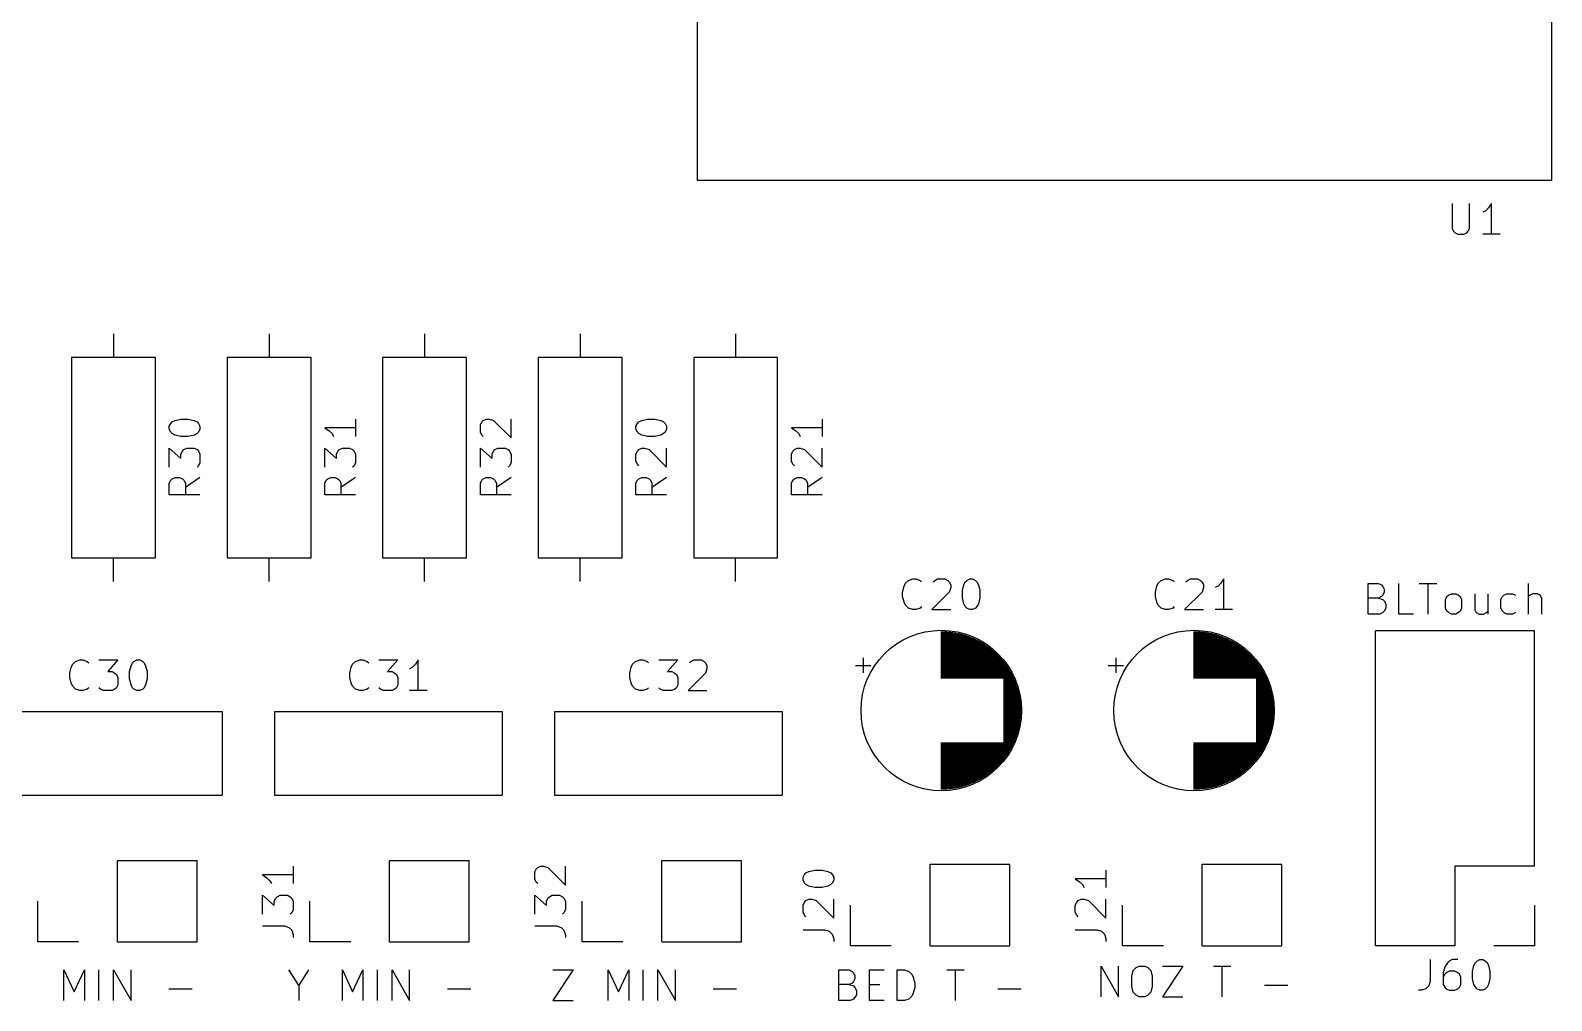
# Model space of a CAD drawing. Extents: x 1 to 112, y 2 to 94.
# Drawn here: x 62.69 to 112.38, y 1.96 to 33.63 of the extents above; entities that cross this region are included whole.
import ezdxf

# ---------------------------------------------------------------- set-up
doc = ezdxf.new("R2010")
doc.units = 0
doc.header["$MEASUREMENT"] = 0
doc.layers.add('BLACK', color=7, linetype='CONTINUOUS')

msp = doc.modelspace()

# ---------------------------------------------------------------- linework, layer by layer
at = {"layer": 'BLACK', "linetype": 'CONTINUOUS'}
for p, q in [((84.475, 28.73), (84.475, 83.13)), ((112.375, 83.13), (112.375, 28.73)), ((112.375, 28.73), (84.475, 28.73)), ((109.127, 27.9818), (109.127, 27.172)), ((109.699, 27.172), (109.699, 27.9818)), ((110.318, 27.8389), (110.223, 27.7436)), ((110.413, 27.9818), (110.318, 27.8389)), ((110.413, 26.9814), (110.413, 27.9818)), ((110.223, 27.7436), (110.128, 27.696)), ((109.127, 27.172), (109.175, 27.0767)), ((109.175, 27.0767), (109.222, 27.0291)), ((109.222, 27.0291), (109.318, 26.9814)), ((109.318, 26.9814), (109.508, 26.9814)), ((109.508, 26.9814), (109.604, 27.0291)), ((109.604, 27.0291), (109.651, 27.0767)), ((109.651, 27.0767), (109.699, 27.172)), ((110.699, 26.9814), (110.128, 26.9814)), ((65.405, 23.725), (65.405, 22.955)), ((70.485, 23.725), (70.485, 22.955)), ((75.565, 23.725), (75.565, 22.955)), ((80.645, 23.725), (80.645, 22.955)), ((85.725, 23.725), (85.725, 22.955)), ((66.775, 22.955), (64.035, 22.955)), ((64.035, 22.955), (64.035, 16.415)), ((66.775, 16.415), (66.775, 22.955)), ((71.855, 22.955), (69.115, 22.955)), ((69.115, 22.955), (69.115, 16.415)), ((71.855, 16.415), (71.855, 22.955)), ((76.935, 22.955), (74.195, 22.955)), ((74.195, 22.955), (74.195, 16.415)), ((76.935, 16.415), (76.935, 22.955)), ((79.275, 22.955), (79.275, 16.415)), ((82.015, 22.955), (79.275, 22.955)), ((82.015, 16.415), (82.015, 22.955)), ((84.355, 22.955), (84.355, 16.415)), ((87.095, 22.955), (84.355, 22.955)), ((87.095, 16.415), (87.095, 22.955)), ((67.3226, 20.8517), (67.4179, 20.8993)), ((67.4179, 20.8993), (67.6083, 20.9469)), ((67.6083, 20.9469), (67.8464, 20.9469)), ((67.8464, 20.9469), (68.0369, 20.8993)), ((68.0369, 20.8993), (68.1321, 20.8517)), ((73.3074, 20.9469), (73.3074, 20.3755)), ((77.435, 20.8517), (77.4826, 20.8993)), ((77.4826, 20.8993), (77.5779, 20.9469)), ((77.5779, 20.9469), (77.6731, 20.9469)), ((77.6731, 20.9469), (77.816, 20.8993)), ((77.816, 20.8993), (78.3874, 20.3279)), ((78.3874, 20.3279), (78.3874, 20.9469)), ((82.5626, 20.8517), (82.6579, 20.8993)), ((82.6579, 20.8993), (82.8483, 20.9469)), ((82.8483, 20.9469), (83.0864, 20.9469)), ((83.0864, 20.9469), (83.2769, 20.8993)), ((83.2769, 20.8993), (83.3721, 20.8517)), ((88.5474, 20.9469), (88.5474, 20.3755)), ((67.2274, 20.7088), (67.275, 20.804)), ((67.2274, 20.6136), (67.2274, 20.7088)), ((67.275, 20.5183), (67.2274, 20.6136)), ((67.275, 20.804), (67.3226, 20.8517)), ((67.3226, 20.4707), (67.275, 20.5183)), ((67.4179, 20.4231), (67.3226, 20.4707)), ((67.6083, 20.3755), (67.4179, 20.4231)), ((67.8464, 20.3755), (67.6083, 20.3755)), ((68.0369, 20.4231), (67.8464, 20.3755)), ((68.1321, 20.4707), (68.0369, 20.4231)), ((68.1321, 20.8517), (68.1798, 20.804)), ((68.1798, 20.5183), (68.1321, 20.4707)), ((68.1798, 20.804), (68.2274, 20.7088)), ((68.2274, 20.6136), (68.1798, 20.5183)), ((68.2274, 20.7088), (68.2274, 20.6136)), ((73.3074, 20.6612), (72.3074, 20.6612)), ((72.3074, 20.6612), (72.4502, 20.566)), ((72.4502, 20.566), (72.5455, 20.4707)), ((72.5455, 20.4707), (72.5931, 20.3755)), ((77.3874, 20.7564), (77.435, 20.8517)), ((77.3874, 20.5183), (77.3874, 20.7564)), ((77.435, 20.4231), (77.3874, 20.5183)), ((77.4826, 20.3755), (77.435, 20.4231)), ((82.4674, 20.7088), (82.515, 20.804)), ((82.4674, 20.6136), (82.4674, 20.7088)), ((82.515, 20.5183), (82.4674, 20.6136)), ((82.515, 20.804), (82.5626, 20.8517)), ((82.5626, 20.4707), (82.515, 20.5183)), ((82.6579, 20.4231), (82.5626, 20.4707)), ((82.8483, 20.3755), (82.6579, 20.4231)), ((83.0864, 20.3755), (82.8483, 20.3755)), ((83.2769, 20.4231), (83.0864, 20.3755)), ((83.3721, 20.4707), (83.2769, 20.4231)), ((83.3721, 20.8517), (83.4198, 20.804)), ((83.4198, 20.5183), (83.3721, 20.4707)), ((83.4198, 20.804), (83.4674, 20.7088)), ((83.4674, 20.6136), (83.4198, 20.5183)), ((83.4674, 20.7088), (83.4674, 20.6136)), ((88.5474, 20.6612), (87.5474, 20.6612)), ((87.5474, 20.6612), (87.6902, 20.566)), ((87.6902, 20.566), (87.7855, 20.4707)), ((87.7855, 20.4707), (87.8331, 20.3755)), ((67.2274, 19.3755), (67.2274, 19.9945)), ((67.2274, 19.9945), (67.6083, 19.6612)), ((67.6083, 19.804), (67.656, 19.8993)), ((67.656, 19.8993), (67.7036, 19.9469)), ((67.7036, 19.9469), (67.7988, 19.9945)), ((67.7988, 19.9945), (68.0369, 19.9945)), ((68.0369, 19.9945), (68.1321, 19.9469)), ((68.1321, 19.9469), (68.1798, 19.8993)), ((68.1798, 19.8993), (68.2274, 19.804)), ((72.3074, 19.3755), (72.3074, 19.9945)), ((72.3074, 19.9945), (72.6883, 19.6612)), ((72.6883, 19.804), (72.736, 19.8993)), ((72.736, 19.8993), (72.7836, 19.9469)), ((72.7836, 19.9469), (72.8788, 19.9945)), ((72.8788, 19.9945), (73.1169, 19.9945)), ((73.1169, 19.9945), (73.2121, 19.9469)), ((73.2121, 19.9469), (73.2598, 19.8993)), ((73.2598, 19.8993), (73.3074, 19.804)), ((77.3874, 19.3755), (77.3874, 19.9945)), ((77.3874, 19.9945), (77.7683, 19.6612)), ((77.7683, 19.804), (77.816, 19.8993)), ((77.816, 19.8993), (77.8636, 19.9469)), ((77.8636, 19.9469), (77.9588, 19.9945)), ((77.9588, 19.9945), (78.1969, 19.9945)), ((78.1969, 19.9945), (78.2921, 19.9469)), ((78.2921, 19.9469), (78.3398, 19.8993)), ((78.3398, 19.8993), (78.3874, 19.804)), ((82.4674, 19.804), (82.515, 19.8993)), ((82.515, 19.8993), (82.5626, 19.9469)), ((82.5626, 19.9469), (82.6579, 19.9945)), ((82.6579, 19.9945), (82.7531, 19.9945)), ((82.7531, 19.9945), (82.896, 19.9469)), ((82.896, 19.9469), (83.4674, 19.3755)), ((83.4674, 19.3755), (83.4674, 19.9945)), ((87.5474, 19.804), (87.595, 19.8993)), ((87.595, 19.8993), (87.6426, 19.9469)), ((87.6426, 19.9469), (87.7379, 19.9945)), ((87.7379, 19.9945), (87.8331, 19.9945)), ((87.8331, 19.9945), (87.976, 19.9469)), ((87.976, 19.9469), (88.5474, 19.3755)), ((88.5474, 19.3755), (88.5474, 19.9945)), ((67.6083, 19.6612), (67.6083, 19.804)), ((68.1798, 19.4231), (68.1321, 19.3755)), ((68.2274, 19.5183), (68.1798, 19.4231)), ((68.2274, 19.804), (68.2274, 19.5183)), ((72.6883, 19.6612), (72.6883, 19.804)), ((73.2598, 19.4231), (73.2121, 19.3755)), ((73.3074, 19.5183), (73.2598, 19.4231)), ((73.3074, 19.804), (73.3074, 19.5183)), ((77.7683, 19.6612), (77.7683, 19.804)), ((78.3398, 19.4231), (78.2921, 19.3755)), ((78.3874, 19.5183), (78.3398, 19.4231)), ((78.3874, 19.804), (78.3874, 19.5183)), ((82.4674, 19.566), (82.4674, 19.804)), ((82.515, 19.4707), (82.4674, 19.566)), ((82.5626, 19.4231), (82.515, 19.4707)), ((87.5474, 19.566), (87.5474, 19.804)), ((87.595, 19.4707), (87.5474, 19.566)), ((87.6426, 19.4231), (87.595, 19.4707)), ((67.2274, 18.8517), (67.275, 18.9469)), ((67.275, 18.9469), (67.3226, 18.9945)), ((67.3226, 18.9945), (67.4179, 19.0421)), ((67.4179, 19.0421), (67.5607, 19.0421)), ((67.5607, 19.0421), (67.656, 18.9945)), ((67.656, 18.9945), (67.7036, 18.9469)), ((67.7036, 18.9469), (67.7512, 18.8517)), ((68.2274, 19.0421), (67.7512, 18.7088)), ((72.3074, 18.8517), (72.355, 18.9469)), ((72.355, 18.9469), (72.4026, 18.9945)), ((72.4026, 18.9945), (72.4979, 19.0421)), ((72.4979, 19.0421), (72.6407, 19.0421)), ((72.6407, 19.0421), (72.736, 18.9945)), ((72.736, 18.9945), (72.7836, 18.9469)), ((72.7836, 18.9469), (72.8312, 18.8517)), ((73.3074, 19.0421), (72.8312, 18.7088)), ((77.3874, 18.8517), (77.435, 18.9469)), ((77.435, 18.9469), (77.4826, 18.9945)), ((77.4826, 18.9945), (77.5779, 19.0421)), ((77.5779, 19.0421), (77.7207, 19.0421)), ((77.7207, 19.0421), (77.816, 18.9945)), ((77.816, 18.9945), (77.8636, 18.9469)), ((77.8636, 18.9469), (77.9112, 18.8517)), ((78.3874, 19.0421), (77.9112, 18.7088)), ((82.4674, 18.8517), (82.515, 18.9469)), ((82.515, 18.9469), (82.5626, 18.9945)), ((82.5626, 18.9945), (82.6579, 19.0421)), ((82.6579, 19.0421), (82.8007, 19.0421)), ((82.8007, 19.0421), (82.896, 18.9945)), ((82.896, 18.9945), (82.9436, 18.9469)), ((82.9436, 18.9469), (82.9912, 18.8517)), ((83.4674, 19.0421), (82.9912, 18.7088)), ((87.5474, 18.8517), (87.595, 18.9469)), ((87.595, 18.9469), (87.6426, 18.9945)), ((87.6426, 18.9945), (87.7379, 19.0421)), ((87.7379, 19.0421), (87.8807, 19.0421)), ((87.8807, 19.0421), (87.976, 18.9945)), ((87.976, 18.9945), (88.0236, 18.9469)), ((88.0236, 18.9469), (88.0712, 18.8517)), ((88.5474, 19.0421), (88.0712, 18.7088)), ((67.2274, 18.4707), (67.2274, 18.8517)), ((68.2274, 18.4707), (67.2274, 18.4707)), ((67.7512, 18.8517), (67.7512, 18.4707)), ((72.3074, 18.4707), (72.3074, 18.8517)), ((73.3074, 18.4707), (72.3074, 18.4707)), ((72.8312, 18.8517), (72.8312, 18.4707)), ((77.3874, 18.4707), (77.3874, 18.8517)), ((78.3874, 18.4707), (77.3874, 18.4707)), ((77.9112, 18.8517), (77.9112, 18.4707)), ((82.4674, 18.4707), (82.4674, 18.8517)), ((83.4674, 18.4707), (82.4674, 18.4707)), ((82.9912, 18.8517), (82.9912, 18.4707)), ((87.5474, 18.4707), (87.5474, 18.8517)), ((88.5474, 18.4707), (87.5474, 18.4707)), ((88.0712, 18.8517), (88.0712, 18.4707)), ((64.035, 16.415), (66.775, 16.415)), ((65.405, 15.645), (65.405, 16.415)), ((69.115, 16.415), (71.855, 16.415)), ((70.485, 15.645), (70.485, 16.415)), ((74.195, 16.415), (76.935, 16.415)), ((75.565, 15.645), (75.565, 16.415)), ((79.275, 16.415), (82.015, 16.415)), ((80.645, 15.645), (80.645, 16.415)), ((84.355, 16.415), (87.095, 16.415)), ((85.725, 15.645), (85.725, 16.415)), ((91.1781, 15.299), (91.2257, 15.4895)), ((91.2257, 15.4895), (91.2733, 15.5848)), ((91.2733, 15.5848), (91.3686, 15.68)), ((91.3686, 15.68), (91.5114, 15.7276)), ((91.5114, 15.7276), (91.6067, 15.7276)), ((91.6067, 15.7276), (91.7495, 15.68)), ((91.7495, 15.68), (91.7971, 15.6324)), ((92.1781, 15.6324), (92.2257, 15.68)), ((92.2257, 15.68), (92.321, 15.7276)), ((92.321, 15.7276), (92.559, 15.7276)), ((92.559, 15.7276), (92.6543, 15.68)), ((92.6543, 15.68), (92.7019, 15.6324)), ((92.7019, 15.6324), (92.7495, 15.5371)), ((92.7495, 15.4419), (92.7019, 15.299)), ((92.7495, 15.5371), (92.7495, 15.4419)), ((93.1305, 15.3467), (93.1781, 15.5371)), ((93.1781, 15.5371), (93.2257, 15.6324)), ((93.2257, 15.6324), (93.2733, 15.68)), ((93.2733, 15.68), (93.3686, 15.7276)), ((93.3686, 15.7276), (93.4638, 15.7276)), ((93.4638, 15.7276), (93.559, 15.68)), ((93.559, 15.68), (93.6067, 15.6324)), ((93.6067, 15.6324), (93.6543, 15.5371)), ((93.6543, 15.5371), (93.7019, 15.3467)), ((99.4331, 15.299), (99.4807, 15.4895)), ((99.4807, 15.4895), (99.5283, 15.5848)), ((99.5283, 15.5848), (99.6236, 15.68)), ((99.6236, 15.68), (99.7664, 15.7276)), ((99.7664, 15.7276), (99.8617, 15.7276)), ((99.8617, 15.7276), (100.005, 15.68)), ((100.005, 15.68), (100.052, 15.6324)), ((100.433, 15.6324), (100.481, 15.68)), ((100.481, 15.68), (100.576, 15.7276)), ((100.576, 15.7276), (100.814, 15.7276)), ((100.814, 15.7276), (100.909, 15.68)), ((100.909, 15.68), (100.957, 15.6324)), ((100.957, 15.6324), (101.005, 15.5371)), ((101.005, 15.4419), (100.957, 15.299)), ((101.005, 15.5371), (101.005, 15.4419)), ((101.481, 15.4895), (101.385, 15.4419)), ((101.576, 15.5848), (101.481, 15.4895)), ((101.671, 15.7276), (101.576, 15.5848)), ((101.671, 14.7276), (101.671, 15.7276)), ((106.387, 14.5776), (106.387, 15.5776)), ((106.387, 15.5776), (106.72, 15.5776)), ((106.72, 15.5776), (106.815, 15.53)), ((106.815, 15.53), (106.863, 15.4824)), ((106.863, 15.4824), (106.91, 15.3871)), ((107.387, 14.5776), (107.387, 15.5776)), ((108.053, 15.5776), (108.625, 15.5776)), ((108.339, 14.5776), (108.339, 15.5776)), ((111.625, 14.5776), (111.625, 15.5776)), ((91.1781, 15.1562), (91.1781, 15.299)), ((91.2257, 14.9657), (91.1781, 15.1562)), ((91.2733, 14.8705), (91.2257, 14.9657)), ((92.7019, 15.299), (92.1305, 14.7276)), ((93.1305, 15.1086), (93.1305, 15.3467)), ((93.1781, 14.9181), (93.1305, 15.1086)), ((93.2257, 14.8229), (93.1781, 14.9181)), ((93.6543, 14.9181), (93.6067, 14.8229)), ((93.7019, 15.1086), (93.6543, 14.9181)), ((93.7019, 15.3467), (93.7019, 15.1086)), ((99.4331, 15.1562), (99.4331, 15.299)), ((99.4807, 14.9657), (99.4331, 15.1562)), ((99.5283, 14.8705), (99.4807, 14.9657)), ((100.957, 15.299), (100.385, 14.7276)), ((106.72, 15.1014), (106.387, 15.1014)), ((106.815, 15.149), (106.72, 15.1014)), ((106.72, 15.1014), (106.863, 15.0538)), ((106.863, 15.1967), (106.815, 15.149)), ((106.91, 15.2919), (106.863, 15.1967)), ((106.863, 15.0538), (106.91, 15.0062)), ((106.91, 15.3871), (106.91, 15.2919)), ((106.91, 15.0062), (106.958, 14.911)), ((106.958, 14.911), (106.958, 14.7681)), ((108.91, 15.0538), (108.958, 15.149)), ((108.91, 14.7681), (108.91, 15.0538)), ((108.958, 15.149), (109.006, 15.1967)), ((109.006, 15.1967), (109.101, 15.2443)), ((109.101, 15.2443), (109.244, 15.2443)), ((109.244, 15.2443), (109.339, 15.1967)), ((109.339, 15.1967), (109.387, 15.149)), ((109.387, 15.149), (109.434, 15.0538)), ((109.434, 15.0538), (109.434, 14.7681)), ((109.863, 15.2443), (109.863, 14.7205)), ((110.291, 15.2443), (110.291, 14.5776)), ((110.72, 15.0538), (110.768, 15.149)), ((110.72, 14.7681), (110.72, 15.0538)), ((110.768, 15.149), (110.815, 15.1967)), ((110.815, 15.1967), (110.91, 15.2443)), ((110.91, 15.2443), (111.101, 15.2443)), ((111.101, 15.2443), (111.196, 15.1967)), ((111.672, 15.1967), (111.625, 15.149)), ((111.768, 15.2443), (111.672, 15.1967)), ((111.91, 15.2443), (111.768, 15.2443)), ((112.006, 15.1967), (111.91, 15.2443)), ((112.053, 15.1014), (112.006, 15.1967)), ((112.053, 14.5776), (112.053, 15.1014)), ((91.3686, 14.7752), (91.2733, 14.8705)), ((91.5114, 14.7276), (91.3686, 14.7752)), ((91.6067, 14.7276), (91.5114, 14.7276)), ((91.7495, 14.7752), (91.6067, 14.7276)), ((91.7971, 14.8229), (91.7495, 14.7752)), ((92.1305, 14.7276), (92.7495, 14.7276)), ((93.2733, 14.7752), (93.2257, 14.8229)), ((93.3686, 14.7276), (93.2733, 14.7752)), ((93.4638, 14.7276), (93.3686, 14.7276)), ((93.559, 14.7752), (93.4638, 14.7276)), ((93.6067, 14.8229), (93.559, 14.7752)), ((99.6236, 14.7752), (99.5283, 14.8705)), ((99.7664, 14.7276), (99.6236, 14.7752)), ((99.8617, 14.7276), (99.7664, 14.7276)), ((100.005, 14.7752), (99.8617, 14.7276)), ((100.052, 14.8229), (100.005, 14.7752)), ((100.385, 14.7276), (101.005, 14.7276)), ((101.957, 14.7276), (101.385, 14.7276)), ((106.768, 14.5776), (106.387, 14.5776)), ((106.863, 14.6252), (106.768, 14.5776)), ((106.91, 14.6729), (106.863, 14.6252)), ((106.958, 14.7681), (106.91, 14.6729)), ((107.863, 14.5776), (107.387, 14.5776)), ((108.958, 14.6729), (108.91, 14.7681)), ((109.006, 14.6252), (108.958, 14.6729)), ((109.101, 14.5776), (109.006, 14.6252)), ((109.244, 14.5776), (109.101, 14.5776)), ((109.339, 14.6252), (109.244, 14.5776)), ((109.387, 14.6729), (109.339, 14.6252)), ((109.434, 14.7681), (109.387, 14.6729)), ((109.863, 14.7205), (109.91, 14.6252)), ((109.91, 14.6252), (110.006, 14.5776)), ((110.006, 14.5776), (110.149, 14.5776)), ((110.149, 14.5776), (110.244, 14.6252)), ((110.244, 14.6252), (110.291, 14.6729)), ((110.768, 14.6729), (110.72, 14.7681)), ((110.815, 14.6252), (110.768, 14.6729)), ((110.91, 14.5776), (110.815, 14.6252)), ((111.101, 14.5776), (110.91, 14.5776)), ((111.196, 14.6252), (111.101, 14.5776)), ((92.44, 14.01), (92.44, 12.47)), ((92.48, 14.01), (92.48, 12.47)), ((92.52, 14.009), (92.52, 12.47)), ((92.56, 14.008), (92.56, 12.47)), ((92.6, 14.006), (92.6, 12.47)), ((92.64, 14.003), (92.64, 12.47)), ((92.68, 13.999), (92.68, 12.47)), ((92.72, 13.995), (92.72, 12.47)), ((92.76, 13.991), (92.76, 12.47)), ((92.8, 13.986), (92.8, 12.47)), ((92.84, 13.98), (92.84, 12.47)), ((92.88, 13.973), (92.88, 12.47)), ((92.92, 13.966), (92.92, 12.47)), ((92.96, 13.958), (92.96, 12.47)), ((93, 13.95), (93, 12.47)), ((93.04, 13.941), (93.04, 12.47)), ((93.08, 13.931), (93.08, 12.47)), ((93.12, 13.921), (93.12, 12.47)), ((100.695, 14.01), (100.695, 12.47)), ((100.735, 14.01), (100.735, 12.47)), ((100.775, 14.009), (100.775, 12.47)), ((100.815, 14.008), (100.815, 12.47)), ((100.855, 14.006), (100.855, 12.47)), ((100.895, 14.003), (100.895, 12.47)), ((100.935, 13.999), (100.935, 12.47)), ((100.975, 13.995), (100.975, 12.47)), ((101.015, 13.991), (101.015, 12.47)), ((101.055, 13.986), (101.055, 12.47)), ((101.095, 13.98), (101.095, 12.47)), ((101.135, 13.973), (101.135, 12.47)), ((101.175, 13.966), (101.175, 12.47)), ((101.215, 13.958), (101.215, 12.47)), ((101.255, 13.95), (101.255, 12.47)), ((101.295, 13.941), (101.295, 12.47)), ((101.335, 13.931), (101.335, 12.47)), ((101.375, 13.921), (101.375, 12.47)), ((111.82, 14.03), (106.62, 14.03)), ((106.62, 3.75), (106.62, 14.03)), ((111.82, 6.35), (111.82, 14.03)), ((93.161, 13.91), (93.161, 12.47)), ((93.201, 13.898), (93.201, 12.47)), ((93.241, 13.885), (93.241, 12.47)), ((93.281, 13.872), (93.281, 12.47)), ((93.321, 13.858), (93.321, 12.47)), ((93.361, 13.844), (93.361, 12.47)), ((93.401, 13.828), (93.401, 12.47)), ((93.441, 13.812), (93.441, 12.47)), ((93.481, 13.795), (93.481, 12.47)), ((93.521, 13.778), (93.521, 12.47)), ((93.561, 13.759), (93.561, 12.47)), ((93.601, 13.74), (93.601, 12.47)), ((93.641, 13.72), (93.641, 12.47)), ((93.681, 13.698), (93.681, 12.47)), ((93.721, 13.677), (93.721, 12.47)), ((93.761, 13.654), (93.761, 12.47)), ((93.801, 13.63), (93.801, 12.47)), ((93.841, 13.605), (93.841, 12.47)), ((93.881, 13.579), (93.881, 12.47)), ((93.921, 13.552), (93.921, 12.47)), ((93.961, 13.525), (93.961, 12.47)), ((94.001, 13.495), (94.001, 12.47)), ((94.041, 13.465), (94.041, 12.47)), ((94.081, 13.434), (94.081, 12.47)), ((101.416, 13.91), (101.416, 12.47)), ((101.456, 13.898), (101.456, 12.47)), ((101.496, 13.885), (101.496, 12.47)), ((101.536, 13.872), (101.536, 12.47)), ((101.576, 13.858), (101.576, 12.47)), ((101.616, 13.844), (101.616, 12.47)), ((101.656, 13.828), (101.656, 12.47)), ((101.696, 13.812), (101.696, 12.47)), ((101.736, 13.795), (101.736, 12.47)), ((101.776, 13.778), (101.776, 12.47)), ((101.816, 13.759), (101.816, 12.47)), ((101.856, 13.74), (101.856, 12.47)), ((101.896, 13.72), (101.896, 12.47)), ((101.936, 13.698), (101.936, 12.47)), ((101.976, 13.677), (101.976, 12.47)), ((102.016, 13.654), (102.016, 12.47)), ((102.056, 13.63), (102.056, 12.47)), ((102.096, 13.605), (102.096, 12.47)), ((102.136, 13.579), (102.136, 12.47)), ((102.176, 13.552), (102.176, 12.47)), ((102.216, 13.525), (102.216, 12.47)), ((102.256, 13.495), (102.256, 12.47)), ((102.296, 13.465), (102.296, 12.47)), ((102.336, 13.434), (102.336, 12.47)), ((64.0237, 12.8425), (64.0713, 12.9378)), ((64.0713, 12.9378), (64.1666, 13.033)), ((64.1666, 13.033), (64.3094, 13.0806)), ((64.3094, 13.0806), (64.4047, 13.0806)), ((64.4047, 13.0806), (64.5475, 13.033)), ((64.5475, 13.033), (64.5951, 12.9854)), ((64.9285, 13.0806), (65.5475, 13.0806)), ((65.5475, 13.0806), (65.2142, 12.6997)), ((65.9761, 12.8901), (66.0237, 12.9854)), ((66.0237, 12.9854), (66.0713, 13.033)), ((66.0713, 13.033), (66.1666, 13.0806)), ((66.1666, 13.0806), (66.2618, 13.0806)), ((66.2618, 13.0806), (66.357, 13.033)), ((66.357, 13.033), (66.4047, 12.9854)), ((66.4047, 12.9854), (66.4523, 12.8901)), ((73.1677, 12.8425), (73.2153, 12.9378)), ((73.2153, 12.9378), (73.3106, 13.033)), ((73.3106, 13.033), (73.4534, 13.0806)), ((73.4534, 13.0806), (73.5487, 13.0806)), ((73.5487, 13.0806), (73.6915, 13.033)), ((73.6915, 13.033), (73.7391, 12.9854)), ((74.0725, 13.0806), (74.6915, 13.0806)), ((74.6915, 13.0806), (74.3582, 12.6997)), ((75.263, 12.9378), (75.1677, 12.8425)), ((75.3582, 13.0806), (75.263, 12.9378)), ((75.3582, 12.0806), (75.3582, 13.0806)), ((82.3117, 12.8425), (82.3593, 12.9378)), ((82.3593, 12.9378), (82.4546, 13.033)), ((82.4546, 13.033), (82.5974, 13.0806)), ((82.5974, 13.0806), (82.6927, 13.0806)), ((82.6927, 13.0806), (82.8355, 13.033)), ((82.8355, 13.033), (82.8831, 12.9854)), ((83.2165, 13.0806), (83.8355, 13.0806)), ((83.8355, 13.0806), (83.5022, 12.6997)), ((84.2165, 12.9854), (84.2641, 13.033)), ((84.2641, 13.033), (84.3593, 13.0806)), ((84.3593, 13.0806), (84.5974, 13.0806)), ((84.5974, 13.0806), (84.6927, 13.033)), ((84.6927, 13.033), (84.7403, 12.9854)), ((84.7403, 12.9854), (84.7879, 12.8901)), ((89.8852, 13.155), (89.8852, 12.655)), ((94.121, 13.401), (94.121, 12.47)), ((94.161, 13.367), (94.161, 12.47)), ((94.201, 13.331), (94.201, 12.47)), ((94.241, 13.294), (94.241, 12.47)), ((94.281, 13.256), (94.281, 12.47)), ((94.321, 13.215), (94.321, 12.47)), ((94.361, 13.173), (94.361, 12.47)), ((94.401, 13.129), (94.401, 12.47)), ((94.441, 13.083), (94.441, 12.47)), ((94.481, 13.035), (94.481, 9.825)), ((94.521, 12.984), (94.521, 9.876)), ((94.561, 12.93), (94.561, 9.93)), ((98.1402, 13.155), (98.1402, 12.655)), ((102.376, 13.401), (102.376, 12.47)), ((102.416, 13.367), (102.416, 12.47)), ((102.456, 13.331), (102.456, 12.47)), ((102.496, 13.294), (102.496, 12.47)), ((102.536, 13.256), (102.536, 12.47)), ((102.576, 13.215), (102.576, 12.47)), ((102.616, 13.173), (102.616, 12.47)), ((102.656, 13.129), (102.656, 12.47)), ((102.696, 13.083), (102.696, 12.47)), ((102.736, 13.035), (102.736, 9.825)), ((102.776, 12.984), (102.776, 9.876)), ((102.816, 12.93), (102.816, 9.93)), ((63.9761, 12.652), (64.0237, 12.8425)), ((63.9761, 12.5092), (63.9761, 12.652)), ((64.0237, 12.3187), (63.9761, 12.5092)), ((65.2142, 12.6997), (65.357, 12.6997)), ((65.357, 12.6997), (65.4523, 12.652)), ((65.4523, 12.652), (65.4999, 12.6044)), ((65.4999, 12.6044), (65.5475, 12.5092)), ((65.5475, 12.5092), (65.5475, 12.2711)), ((65.9285, 12.6997), (65.9761, 12.8901)), ((65.9285, 12.4616), (65.9285, 12.6997)), ((65.9761, 12.2711), (65.9285, 12.4616)), ((66.4523, 12.8901), (66.4999, 12.6997)), ((66.4999, 12.4616), (66.4523, 12.2711)), ((66.4999, 12.6997), (66.4999, 12.4616)), ((73.1201, 12.652), (73.1677, 12.8425)), ((73.1201, 12.5092), (73.1201, 12.652)), ((73.1677, 12.3187), (73.1201, 12.5092)), ((74.3582, 12.6997), (74.501, 12.6997)), ((74.501, 12.6997), (74.5963, 12.652)), ((74.5963, 12.652), (74.6439, 12.6044)), ((74.6439, 12.6044), (74.6915, 12.5092)), ((74.6915, 12.5092), (74.6915, 12.2711)), ((75.1677, 12.8425), (75.0725, 12.7949)), ((82.2641, 12.652), (82.3117, 12.8425)), ((82.2641, 12.5092), (82.2641, 12.652)), ((82.3117, 12.3187), (82.2641, 12.5092)), ((83.5022, 12.6997), (83.645, 12.6997)), ((83.645, 12.6997), (83.7403, 12.652)), ((83.7403, 12.652), (83.7879, 12.6044)), ((83.7879, 12.6044), (83.8355, 12.5092)), ((83.8355, 12.5092), (83.8355, 12.2711)), ((84.7403, 12.652), (84.1689, 12.0806)), ((84.7879, 12.7949), (84.7403, 12.652)), ((84.7879, 12.8901), (84.7879, 12.7949)), ((89.6352, 12.905), (90.1352, 12.905)), ((94.601, 12.873), (94.601, 9.987)), ((94.641, 12.813), (94.641, 10.047)), ((94.681, 12.749), (94.681, 10.111)), ((94.721, 12.681), (94.721, 10.179)), ((94.761, 12.608), (94.761, 10.252)), ((94.801, 12.528), (94.801, 10.332)), ((94.841, 12.441), (94.841, 10.419)), ((97.8902, 12.905), (98.3902, 12.905)), ((102.856, 12.873), (102.856, 9.987)), ((102.896, 12.813), (102.896, 10.047)), ((102.936, 12.749), (102.936, 10.111)), ((102.976, 12.681), (102.976, 10.179)), ((103.016, 12.608), (103.016, 10.252)), ((103.056, 12.528), (103.056, 10.332)), ((103.096, 12.441), (103.096, 10.419)), ((64.0713, 12.2235), (64.0237, 12.3187)), ((64.1666, 12.1282), (64.0713, 12.2235)), ((64.3094, 12.0806), (64.1666, 12.1282)), ((64.4047, 12.0806), (64.3094, 12.0806)), ((64.5475, 12.1282), (64.4047, 12.0806)), ((64.5951, 12.1759), (64.5475, 12.1282)), ((64.9761, 12.1282), (64.9285, 12.1759)), ((65.0713, 12.0806), (64.9761, 12.1282)), ((65.357, 12.0806), (65.0713, 12.0806)), ((65.4523, 12.1282), (65.357, 12.0806)), ((65.4999, 12.1759), (65.4523, 12.1282)), ((65.5475, 12.2711), (65.4999, 12.1759)), ((66.0237, 12.1759), (65.9761, 12.2711)), ((66.0713, 12.1282), (66.0237, 12.1759)), ((66.1666, 12.0806), (66.0713, 12.1282)), ((66.2618, 12.0806), (66.1666, 12.0806)), ((66.357, 12.1282), (66.2618, 12.0806)), ((66.4047, 12.1759), (66.357, 12.1282)), ((66.4523, 12.2711), (66.4047, 12.1759)), ((73.2153, 12.2235), (73.1677, 12.3187)), ((73.3106, 12.1282), (73.2153, 12.2235)), ((73.4534, 12.0806), (73.3106, 12.1282)), ((73.5487, 12.0806), (73.4534, 12.0806)), ((73.6915, 12.1282), (73.5487, 12.0806)), ((73.7391, 12.1759), (73.6915, 12.1282)), ((74.1201, 12.1282), (74.0725, 12.1759)), ((74.2153, 12.0806), (74.1201, 12.1282)), ((74.501, 12.0806), (74.2153, 12.0806)), ((74.5963, 12.1282), (74.501, 12.0806)), ((74.6439, 12.1759), (74.5963, 12.1282)), ((74.6915, 12.2711), (74.6439, 12.1759)), ((75.6439, 12.0806), (75.0725, 12.0806)), ((82.3593, 12.2235), (82.3117, 12.3187)), ((82.4546, 12.1282), (82.3593, 12.2235)), ((82.5974, 12.0806), (82.4546, 12.1282)), ((82.6927, 12.0806), (82.5974, 12.0806)), ((82.8355, 12.1282), (82.6927, 12.0806)), ((82.8831, 12.1759), (82.8355, 12.1282)), ((83.2641, 12.1282), (83.2165, 12.1759)), ((83.3593, 12.0806), (83.2641, 12.1282)), ((83.645, 12.0806), (83.3593, 12.0806)), ((83.7403, 12.1282), (83.645, 12.0806)), ((83.7879, 12.1759), (83.7403, 12.1282)), ((83.8355, 12.2711), (83.7879, 12.1759)), ((84.1689, 12.0806), (84.7879, 12.0806)), ((94.881, 12.345), (94.881, 10.515)), ((94.921, 12.235), (94.921, 10.625)), ((94.961, 12.107), (94.961, 10.753)), ((95.001, 11.948), (95.001, 10.912)), ((103.136, 12.345), (103.136, 10.515)), ((103.176, 12.235), (103.176, 10.625)), ((103.216, 12.107), (103.216, 10.753)), ((103.256, 11.948), (103.256, 10.912)), ((95.041, 11.714), (95.041, 11.146)), ((103.296, 11.714), (103.296, 11.146)), ((61.518, 11.403), (68.958, 11.403)), ((68.958, 11.403), (68.958, 8.663)), ((70.662, 11.403), (70.662, 8.663)), ((70.662, 11.403), (78.102, 11.403)), ((78.102, 11.403), (78.102, 8.663)), ((79.806, 11.403), (87.246, 11.403)), ((79.806, 11.403), (79.806, 8.663)), ((87.246, 11.403), (87.246, 8.663)), ((92.44, 10.39), (92.44, 8.85)), ((92.48, 10.39), (92.48, 8.85)), ((92.52, 10.39), (92.52, 8.851)), ((92.56, 10.39), (92.56, 8.852)), ((92.6, 10.39), (92.6, 8.854)), ((92.64, 10.39), (92.64, 8.857)), ((92.68, 10.39), (92.68, 8.861)), ((92.72, 10.39), (92.72, 8.865)), ((92.76, 10.39), (92.76, 8.869)), ((92.8, 10.39), (92.8, 8.874)), ((92.84, 10.39), (92.84, 8.88)), ((92.88, 10.39), (92.88, 8.887)), ((92.92, 10.39), (92.92, 8.894)), ((92.96, 10.39), (92.96, 8.902)), ((93, 10.39), (93, 8.91)), ((93.04, 10.39), (93.04, 8.919)), ((93.08, 10.39), (93.08, 8.929)), ((93.12, 10.39), (93.12, 8.939)), ((93.161, 10.39), (93.161, 8.95)), ((93.201, 10.39), (93.201, 8.962)), ((93.241, 10.39), (93.241, 8.975)), ((93.281, 10.39), (93.281, 8.988)), ((93.321, 10.39), (93.321, 9.002)), ((93.361, 10.39), (93.361, 9.016)), ((93.401, 10.39), (93.401, 9.032)), ((93.441, 10.39), (93.441, 9.048)), ((93.481, 10.39), (93.481, 9.065)), ((93.521, 10.39), (93.521, 9.082)), ((93.561, 10.39), (93.561, 9.101)), ((93.601, 10.39), (93.601, 9.12)), ((93.641, 10.39), (93.641, 9.14)), ((93.681, 10.39), (93.681, 9.162)), ((93.721, 10.39), (93.721, 9.183)), ((93.761, 10.39), (93.761, 9.206)), ((93.801, 10.39), (93.801, 9.23)), ((93.841, 10.39), (93.841, 9.255)), ((93.881, 10.39), (93.881, 9.281)), ((93.921, 10.39), (93.921, 9.308)), ((93.961, 10.39), (93.961, 9.335)), ((94.001, 10.39), (94.001, 9.365)), ((94.041, 10.39), (94.041, 9.395)), ((94.081, 10.39), (94.081, 9.426)), ((94.121, 10.39), (94.121, 9.459)), ((94.161, 10.39), (94.161, 9.493)), ((94.201, 10.39), (94.201, 9.529)), ((94.241, 10.39), (94.241, 9.566)), ((94.281, 10.39), (94.281, 9.604)), ((94.321, 10.39), (94.321, 9.645)), ((94.361, 10.39), (94.361, 9.687)), ((94.401, 10.39), (94.401, 9.731)), ((94.441, 10.39), (94.441, 9.777)), ((100.695, 10.39), (100.695, 8.85)), ((100.735, 10.39), (100.735, 8.85)), ((100.775, 10.39), (100.775, 8.851)), ((100.815, 10.39), (100.815, 8.852)), ((100.855, 10.39), (100.855, 8.854)), ((100.895, 10.39), (100.895, 8.857)), ((100.935, 10.39), (100.935, 8.861)), ((100.975, 10.39), (100.975, 8.865)), ((101.015, 10.39), (101.015, 8.869)), ((101.055, 10.39), (101.055, 8.874)), ((101.095, 10.39), (101.095, 8.88)), ((101.135, 10.39), (101.135, 8.887)), ((101.175, 10.39), (101.175, 8.894)), ((101.215, 10.39), (101.215, 8.902)), ((101.255, 10.39), (101.255, 8.91)), ((101.295, 10.39), (101.295, 8.919)), ((101.335, 10.39), (101.335, 8.929)), ((101.375, 10.39), (101.375, 8.939)), ((101.416, 10.39), (101.416, 8.95)), ((101.456, 10.39), (101.456, 8.962)), ((101.496, 10.39), (101.496, 8.975)), ((101.536, 10.39), (101.536, 8.988)), ((101.576, 10.39), (101.576, 9.002)), ((101.616, 10.39), (101.616, 9.016)), ((101.656, 10.39), (101.656, 9.032)), ((101.696, 10.39), (101.696, 9.048)), ((101.736, 10.39), (101.736, 9.065)), ((101.776, 10.39), (101.776, 9.082)), ((101.816, 10.39), (101.816, 9.101)), ((101.856, 10.39), (101.856, 9.12)), ((101.896, 10.39), (101.896, 9.14)), ((101.936, 10.39), (101.936, 9.162)), ((101.976, 10.39), (101.976, 9.183)), ((102.016, 10.39), (102.016, 9.206)), ((102.056, 10.39), (102.056, 9.23)), ((102.096, 10.39), (102.096, 9.255)), ((102.136, 10.39), (102.136, 9.281)), ((102.176, 10.39), (102.176, 9.308)), ((102.216, 10.39), (102.216, 9.335)), ((102.256, 10.39), (102.256, 9.365)), ((102.296, 10.39), (102.296, 9.395)), ((102.336, 10.39), (102.336, 9.426)), ((102.376, 10.39), (102.376, 9.459)), ((102.416, 10.39), (102.416, 9.493)), ((102.456, 10.39), (102.456, 9.529)), ((102.496, 10.39), (102.496, 9.566)), ((102.536, 10.39), (102.536, 9.604)), ((102.576, 10.39), (102.576, 9.645)), ((102.616, 10.39), (102.616, 9.687)), ((102.656, 10.39), (102.656, 9.731)), ((102.696, 10.39), (102.696, 9.777)), ((61.518, 8.663), (68.958, 8.663)), ((70.662, 8.663), (78.102, 8.663)), ((79.806, 8.663), (87.246, 8.663)), ((65.532, 3.877), (65.532, 6.537)), ((65.532, 6.537), (68.132, 6.537)), ((68.132, 3.877), (68.132, 6.537)), ((74.422, 6.537), (77.022, 6.537)), ((74.422, 3.877), (74.422, 6.537)), ((77.022, 3.877), (77.022, 6.537)), ((83.312, 6.537), (85.912, 6.537)), ((83.312, 3.877), (83.312, 6.537)), ((85.912, 3.877), (85.912, 6.537)), ((71.2744, 6.06414), (70.2744, 6.06414)), ((70.2744, 6.06414), (70.4172, 5.9689)), ((70.4172, 5.9689), (70.5125, 5.87367)), ((71.2744, 6.34986), (71.2744, 5.77843)), ((79.1644, 6.15938), (79.212, 6.25462)), ((79.1644, 5.92129), (79.1644, 6.15938)), ((79.212, 6.25462), (79.2596, 6.30224)), ((79.2596, 6.30224), (79.3549, 6.34986)), ((79.3549, 6.34986), (79.4501, 6.34986)), ((79.4501, 6.34986), (79.593, 6.30224)), ((79.593, 6.30224), (80.1644, 5.73081)), ((80.1644, 5.73081), (80.1644, 6.34986)), ((87.9274, 5.98476), (87.975, 6.08)), ((87.9274, 5.88952), (87.9274, 5.98476)), ((87.975, 6.08), (88.0226, 6.12762)), ((88.0226, 6.12762), (88.1179, 6.17524)), ((88.1179, 6.17524), (88.3083, 6.22286)), ((88.3083, 6.22286), (88.5464, 6.22286)), ((88.5464, 6.22286), (88.7369, 6.17524)), ((88.7369, 6.17524), (88.8321, 6.12762)), ((88.8321, 6.12762), (88.8798, 6.08)), ((88.8798, 6.08), (88.9274, 5.98476)), ((88.9274, 5.98476), (88.9274, 5.88952)), ((92.075, 6.41), (94.675, 6.41)), ((92.075, 3.75), (92.075, 6.41)), ((94.675, 3.75), (94.675, 6.41)), ((97.8174, 6.22286), (97.8174, 5.65143)), ((100.965, 3.75), (100.965, 6.41)), ((100.965, 6.41), (103.565, 6.41)), ((103.565, 3.75), (103.565, 6.41)), ((111.82, 6.35), (109.22, 6.35)), ((109.22, 6.35), (109.22, 3.75)), ((70.5125, 5.87367), (70.5601, 5.77843)), ((79.212, 5.82605), (79.1644, 5.92129)), ((79.2596, 5.77843), (79.212, 5.82605)), ((87.975, 5.79429), (87.9274, 5.88952)), ((88.0226, 5.74667), (87.975, 5.79429)), ((88.1179, 5.69905), (88.0226, 5.74667)), ((88.3083, 5.65143), (88.1179, 5.69905)), ((88.5464, 5.65143), (88.3083, 5.65143)), ((88.7369, 5.69905), (88.5464, 5.65143)), ((88.8321, 5.74667), (88.7369, 5.69905)), ((88.8798, 5.79429), (88.8321, 5.74667)), ((88.9274, 5.88952), (88.8798, 5.79429)), ((97.8174, 5.93714), (96.8174, 5.93714)), ((96.8174, 5.93714), (96.9602, 5.8419)), ((96.9602, 5.8419), (97.0555, 5.74667)), ((97.0555, 5.74667), (97.1031, 5.65143)), ((62.932, 3.877), (62.932, 5.207)), ((70.2744, 4.77843), (70.2744, 5.39748)), ((70.2744, 5.39748), (70.6553, 5.06414)), ((70.6553, 5.207), (70.703, 5.30224)), ((70.6553, 5.06414), (70.6553, 5.207)), ((70.703, 5.30224), (70.7506, 5.34986)), ((70.7506, 5.34986), (70.8458, 5.39748)), ((70.8458, 5.39748), (71.0839, 5.39748)), ((71.0839, 5.39748), (71.1791, 5.34986)), ((71.1791, 5.34986), (71.2268, 5.30224)), ((71.2268, 5.30224), (71.2744, 5.207)), ((71.2744, 5.207), (71.2744, 4.92129)), ((71.822, 3.877), (71.822, 5.207)), ((79.1644, 4.77843), (79.1644, 5.39748)), ((79.1644, 5.39748), (79.5453, 5.06414)), ((79.5453, 5.207), (79.593, 5.30224)), ((79.5453, 5.06414), (79.5453, 5.207)), ((79.593, 5.30224), (79.6406, 5.34986)), ((79.6406, 5.34986), (79.7358, 5.39748)), ((79.7358, 5.39748), (79.9739, 5.39748)), ((79.9739, 5.39748), (80.0691, 5.34986)), ((80.0691, 5.34986), (80.1168, 5.30224)), ((80.1168, 5.30224), (80.1644, 5.207)), ((80.1644, 5.207), (80.1644, 4.92129)), ((80.712, 3.877), (80.712, 5.207)), ((87.9274, 5.08), (87.975, 5.17524)), ((87.9274, 4.8419), (87.9274, 5.08)), ((87.975, 5.17524), (88.0226, 5.22286)), ((88.0226, 5.22286), (88.1179, 5.27048)), ((88.1179, 5.27048), (88.2131, 5.27048)), ((88.2131, 5.27048), (88.356, 5.22286)), ((88.356, 5.22286), (88.9274, 4.65143)), ((88.9274, 4.65143), (88.9274, 5.27048)), ((89.475, 3.75), (89.475, 5.08)), ((96.8174, 5.08), (96.865, 5.17524)), ((96.8174, 4.8419), (96.8174, 5.08)), ((96.865, 5.17524), (96.9126, 5.22286)), ((96.9126, 5.22286), (97.0079, 5.27048)), ((97.0079, 5.27048), (97.1031, 5.27048)), ((97.1031, 5.27048), (97.246, 5.22286)), ((97.246, 5.22286), (97.8174, 4.65143)), ((97.8174, 4.65143), (97.8174, 5.27048)), ((98.365, 3.75), (98.365, 5.08)), ((111.82, 5.08), (111.82, 3.75)), ((71.2268, 4.82605), (71.1791, 4.77843)), ((71.2744, 4.92129), (71.2268, 4.82605)), ((80.1168, 4.82605), (80.0691, 4.77843)), ((80.1644, 4.92129), (80.1168, 4.82605)), ((87.975, 4.74667), (87.9274, 4.8419)), ((88.0226, 4.69905), (87.975, 4.74667)), ((96.865, 4.74667), (96.8174, 4.8419)), ((96.9126, 4.69905), (96.865, 4.74667)), ((70.2744, 4.39748), (70.9887, 4.39748)), ((70.9887, 4.39748), (71.1315, 4.34986)), ((71.1315, 4.34986), (71.2268, 4.25462)), ((71.2268, 4.25462), (71.2744, 4.11176)), ((71.2744, 4.11176), (71.2744, 4.01652)), ((79.1644, 4.39748), (79.8787, 4.39748)), ((79.8787, 4.39748), (80.0215, 4.34986)), ((80.0215, 4.34986), (80.1168, 4.25462)), ((80.1168, 4.25462), (80.1644, 4.11176)), ((80.1644, 4.11176), (80.1644, 4.01652)), ((87.9274, 4.27048), (88.6417, 4.27048)), ((88.6417, 4.27048), (88.7845, 4.22286)), ((88.7845, 4.22286), (88.8798, 4.12762)), ((88.8798, 4.12762), (88.9274, 3.98476)), ((88.9274, 3.98476), (88.9274, 3.88952)), ((96.8174, 4.27048), (97.5317, 4.27048)), ((97.5317, 4.27048), (97.6745, 4.22286)), ((97.6745, 4.22286), (97.7698, 4.12762)), ((97.7698, 4.12762), (97.8174, 3.98476)), ((97.8174, 3.98476), (97.8174, 3.88952)), ((64.262, 3.877), (62.932, 3.877)), ((65.532, 3.877), (68.132, 3.877)), ((73.152, 3.877), (71.822, 3.877)), ((74.422, 3.877), (77.022, 3.877)), ((82.042, 3.877), (80.712, 3.877)), ((83.312, 3.877), (85.912, 3.877)), ((90.805, 3.75), (89.475, 3.75)), ((92.075, 3.75), (94.675, 3.75)), ((99.695, 3.75), (98.365, 3.75)), ((100.965, 3.75), (103.565, 3.75)), ((109.22, 3.75), (106.62, 3.75)), ((111.82, 3.75), (110.49, 3.75)), ((97.6634, 2.08762), (97.6634, 3.08762)), ((97.6634, 3.08762), (98.2348, 2.08762)), ((98.2348, 2.08762), (98.2348, 3.08762)), ((98.711, 2.94476), (98.8062, 3.04)), ((98.8062, 3.04), (98.9015, 3.08762)), ((98.9015, 3.08762), (99.092, 3.08762)), ((99.092, 3.08762), (99.1872, 3.04)), ((99.1872, 3.04), (99.2824, 2.94476)), ((99.6634, 3.08762), (100.33, 3.08762)), ((100.33, 3.08762), (99.6634, 2.08762)), ((101.33, 3.08762), (101.901, 3.08762)), ((101.616, 2.08762), (101.616, 3.08762)), ((108.41, 3.29762), (108.41, 2.58333)), ((108.887, 3.05952), (108.839, 2.86905)), ((108.982, 3.20238), (108.887, 3.05952)), ((109.03, 3.25), (108.982, 3.20238)), ((109.125, 3.29762), (109.03, 3.25)), ((109.315, 3.29762), (109.125, 3.29762)), ((109.791, 2.91667), (109.839, 3.10714)), ((109.839, 3.10714), (109.887, 3.20238)), ((109.887, 3.20238), (109.934, 3.25)), ((109.934, 3.25), (110.03, 3.29762)), ((110.03, 3.29762), (110.125, 3.29762)), ((110.125, 3.29762), (110.22, 3.25)), ((110.22, 3.25), (110.268, 3.20238)), ((110.268, 3.20238), (110.315, 3.10714)), ((110.315, 3.10714), (110.363, 2.91667)), ((63.7859, 1.96062), (63.7859, 2.96062)), ((63.7859, 2.96062), (64.1192, 2.24633)), ((64.1192, 2.24633), (64.4526, 2.96062)), ((64.4526, 2.96062), (64.4526, 1.96062)), ((64.9288, 1.96062), (64.9288, 2.96062)), ((65.405, 1.96062), (65.405, 2.96062)), ((65.405, 2.96062), (65.9764, 1.96062)), ((65.9764, 1.96062), (65.9764, 2.96062)), ((71.1204, 2.96062), (71.4537, 2.43681)), ((71.4537, 2.43681), (71.787, 2.96062)), ((72.8823, 1.96062), (72.8823, 2.96062)), ((72.8823, 2.96062), (73.2156, 2.24633)), ((73.2156, 2.24633), (73.549, 2.96062)), ((73.549, 2.96062), (73.549, 1.96062)), ((74.0251, 1.96062), (74.0251, 2.96062)), ((74.5013, 1.96062), (74.5013, 2.96062)), ((74.5013, 2.96062), (75.0728, 1.96062)), ((75.0728, 1.96062), (75.0728, 2.96062)), ((79.7564, 2.96062), (80.423, 2.96062)), ((80.423, 2.96062), (79.7564, 1.96062)), ((81.5659, 1.96062), (81.5659, 2.96062)), ((81.5659, 2.96062), (81.8992, 2.24633)), ((81.8992, 2.24633), (82.2326, 2.96062)), ((82.2326, 2.96062), (82.2326, 1.96062)), ((82.7088, 1.96062), (82.7088, 2.96062)), ((83.185, 1.96062), (83.185, 2.96062)), ((83.185, 2.96062), (83.7564, 1.96062)), ((83.7564, 1.96062), (83.7564, 2.96062)), ((89.0988, 1.96062), (89.0988, 2.96062)), ((89.0988, 2.96062), (89.4321, 2.96062)), ((89.4321, 2.48443), (89.0988, 2.48443)), ((89.4321, 2.96062), (89.5274, 2.913)), ((89.5274, 2.53205), (89.4321, 2.48443)), ((89.4321, 2.48443), (89.575, 2.43681)), ((89.5274, 2.913), (89.575, 2.86538)), ((89.575, 2.57967), (89.5274, 2.53205)), ((89.575, 2.86538), (89.6226, 2.77014)), ((89.6226, 2.6749), (89.575, 2.57967)), ((89.6226, 2.77014), (89.6226, 2.6749)), ((90.0988, 1.96062), (90.0988, 2.96062)), ((90.0988, 2.96062), (90.575, 2.96062)), ((90.0988, 2.48443), (90.4321, 2.48443)), ((91.0036, 1.96062), (91.0036, 2.96062)), ((91.0036, 2.96062), (91.2417, 2.96062)), ((91.2417, 2.96062), (91.3845, 2.913)), ((91.3845, 2.913), (91.4798, 2.81776)), ((91.4798, 2.81776), (91.5274, 2.72252)), ((91.5274, 2.72252), (91.575, 2.53205)), ((91.575, 2.53205), (91.575, 2.38919)), ((92.6226, 2.96062), (93.194, 2.96062)), ((92.9083, 1.96062), (92.9083, 2.96062)), ((98.6634, 2.75429), (98.711, 2.94476)), ((98.6634, 2.42095), (98.6634, 2.75429)), ((99.2824, 2.94476), (99.33, 2.75429)), ((99.33, 2.75429), (99.33, 2.42095)), ((108.41, 2.58333), (108.363, 2.44048)), ((108.839, 2.86905), (108.839, 2.4881)), ((108.887, 2.82143), (108.839, 2.72619)), ((108.839, 2.4881), (108.887, 2.39286)), ((108.934, 2.86905), (108.887, 2.82143)), ((109.03, 2.91667), (108.934, 2.86905)), ((109.22, 2.91667), (109.03, 2.91667)), ((109.315, 2.86905), (109.22, 2.91667)), ((109.363, 2.82143), (109.315, 2.86905)), ((109.41, 2.72619), (109.363, 2.82143)), ((109.363, 2.39286), (109.41, 2.4881)), ((109.41, 2.4881), (109.41, 2.72619)), ((109.791, 2.67857), (109.791, 2.91667)), ((109.839, 2.4881), (109.791, 2.67857)), ((109.887, 2.39286), (109.839, 2.4881)), ((110.315, 2.4881), (110.268, 2.39286)), ((110.363, 2.67857), (110.315, 2.4881)), ((110.363, 2.91667), (110.363, 2.67857)), ((67.2145, 2.34157), (67.9764, 2.34157)), ((71.4537, 2.43681), (71.4537, 1.96062)), ((76.3109, 2.34157), (77.0728, 2.34157)), ((84.9945, 2.34157), (85.7564, 2.34157)), ((89.575, 2.00824), (89.4798, 1.96062)), ((89.575, 2.43681), (89.6226, 2.38919)), ((89.6226, 2.05586), (89.575, 2.00824)), ((89.6226, 2.38919), (89.6702, 2.29395)), ((89.6702, 2.1511), (89.6226, 2.05586)), ((89.6702, 2.29395), (89.6702, 2.1511)), ((91.3845, 2.00824), (91.2417, 1.96062)), ((91.4798, 2.10348), (91.3845, 2.00824)), ((91.5274, 2.19871), (91.4798, 2.10348)), ((91.575, 2.38919), (91.5274, 2.19871)), ((94.2893, 2.34157), (95.0512, 2.34157)), ((98.711, 2.23048), (98.6634, 2.42095)), ((98.8062, 2.13524), (98.711, 2.23048)), ((98.9015, 2.08762), (98.8062, 2.13524)), ((99.092, 2.08762), (98.9015, 2.08762)), ((99.1872, 2.13524), (99.092, 2.08762)), ((99.2824, 2.23048), (99.1872, 2.13524)), ((99.33, 2.42095), (99.2824, 2.23048)), ((99.6634, 2.08762), (100.33, 2.08762)), ((102.997, 2.46857), (103.759, 2.46857)), ((108.125, 2.29762), (108.03, 2.29762)), ((108.268, 2.34524), (108.125, 2.29762)), ((108.363, 2.44048), (108.268, 2.34524)), ((108.887, 2.39286), (108.934, 2.34524)), ((108.934, 2.34524), (109.03, 2.29762)), ((109.03, 2.29762), (109.22, 2.29762)), ((109.22, 2.29762), (109.315, 2.34524)), ((109.315, 2.34524), (109.363, 2.39286)), ((109.934, 2.34524), (109.887, 2.39286)), ((110.03, 2.29762), (109.934, 2.34524)), ((110.125, 2.29762), (110.03, 2.29762)), ((110.22, 2.34524), (110.125, 2.29762)), ((110.268, 2.39286), (110.22, 2.34524)), ((79.7564, 1.96062), (80.423, 1.96062)), ((89.4798, 1.96062), (89.0988, 1.96062)), ((90.575, 1.96062), (90.0988, 1.96062)), ((91.2417, 1.96062), (91.0036, 1.96062))]:
    msp.add_line(p, q, dxfattribs=at)
at = {"layer": 'BLACK'}
for centre in [(92.44, 11.43), (100.695, 11.43)]:
    msp.add_circle(centre, 2.62, dxfattribs=at)

doc.saveas('drawing.dxf')
